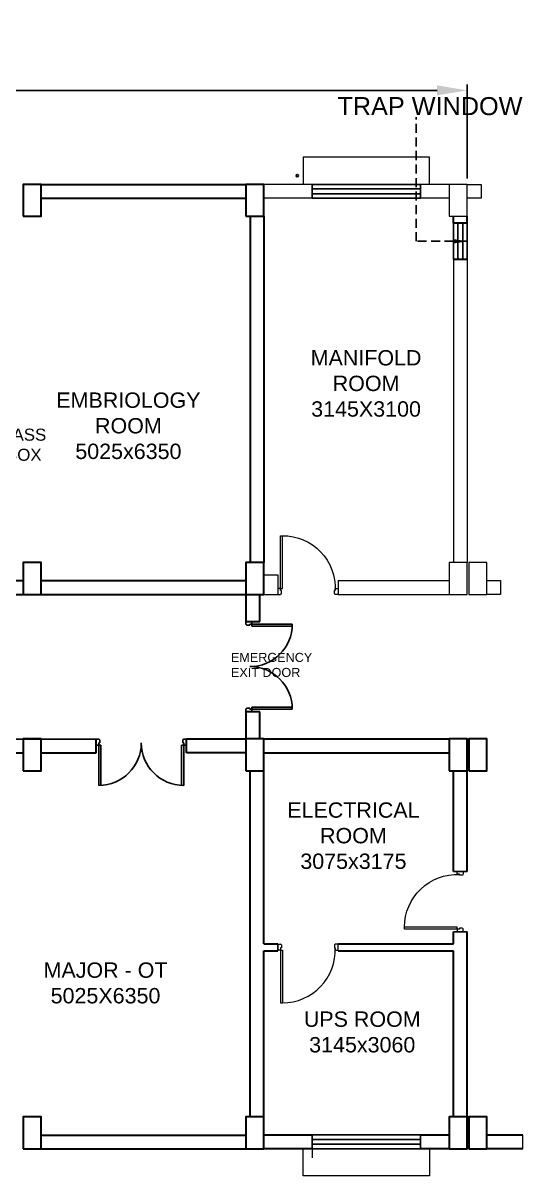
# Model space of a CAD drawing. Header units: millimetres. Extents: x 1380494 to 2061523, y -305664 to -174999.
# Drawn here: x 1928875 to 1937175, y -209202 to -190052 of the extents above; entities that cross this region are included whole.
import ezdxf
from ezdxf.enums import TextEntityAlignment as Align

# ---------------------------------------------------------------- set-up
doc = ezdxf.new("R2010")
doc.units = ezdxf.units.MM
doc.header["$LTSCALE"] = 600
doc.header["$MEASUREMENT"] = 0
doc.header["$PDMODE"] = 35
doc.linetypes.add('HIDDEN', pattern=[0.375, 0.25, -0.125])
for name, color, linetype, lineweight in [('col', 5, 'Continuous', 35), ('D.F', 251, 'Continuous', 5), ('DOOR', 144, 'Continuous', 13), ('P-Wall', 250, 'Continuous', 35)]:
    doc.layers.add(name, color=color, linetype=linetype, lineweight=lineweight)
for name, color, linetype in [('Lines', 7, 'Continuous'), ('MEP_HVAC_COPPER_PIPE', 5, 'Continuous'), ('TEXT', 250, 'Continuous'), ('wall', 1, 'Continuous'), ('Window', 4, 'Continuous')]:
    doc.layers.add(name, color=color, linetype=linetype)
doc.styles.add('ARIAL', font='arial.ttf')
doc.styles.add('ROMANT', font='romant.shx')
doc.dimstyles.get("Standard").update_dxf_attribs({"dimscale": 1.5, "dimtxt": 150, "dimasz": 150, "dimexe": 100, "dimexo": 100, "dimgap": 0.25, "dimtad": 0, "dimdec": 0, "dimzin": 0, "dimdsep": 46, "dimtxsty": 'ARIAL', "dimcen": 0.09, "dimdle": 100, "dimclrd": 7, "dimclre": 7, "dimclrt": 7, "dimadec": 0, "dimazin": 0, "dimtfac": 1, "dimtdec": 0, "dimtofl": 0, "dimtmove": 0, "dimatfit": 3, "dimfxl": 1, "dimtolj": 1, "dimtzin": 0, "dimarcsym": 0})

# ---------------------------------------------------------------- blocks, each defined once
blk = doc.blocks.new('W1800')
at = {"layer": 'wall', "color": 7}
for p, q in [((0, -58), (0, 173)), ((1800, 173), (1800, -58))]:
    blk.add_line(p, q, dxfattribs=at)
at = {"layer": 'Window'}
for p, q in [((0, 173), (1800, 173)), ((0, 98), (1800, 98)), ((1800, 18), (0, 18)), ((1800, -58), (0, -58))]:
    blk.add_line(p, q, dxfattribs=at)
blk = doc.blocks.new('A$C19B8274B')
at = {"layer": 'DOOR'}
blk.add_line((-45, 925), (-80, 925), dxfattribs=at)
at = {"layer": 'DOOR', "color": 8}
for p, q in [((-80, 50), (-80, 925)), ((-45, 50), (-45, 925)), ((-45, 50), (-80, 50)), ((-955, -50), (-955, -47.5)), ((-940, -35), (-942.5, -35)), ((-60, -35), (-57.5, -35)), ((-45, -50), (-45, -47.5))]:
    blk.add_line(p, q, dxfattribs=at)
for points in [[(-940, 15), (-955, 15), (-955, 50), (-1000, 50), (-1000, -50), (-955, -50)], [(-940, -35), (-940, 15)], [(-60, 15), (-45, 15), (-45, 50), (0, 50), (0, -50), (-45, -50)], [(-60, -35), (-60, 15)]]:
    blk.add_lwpolyline(points, dxfattribs=at)
for centre, radius, start, end in [((-80, 50), 875, 90, 182.29244), ((-955, -35), 12.5, 270, 0), ((-45, -35), 12.5, 180, 270)]:
    blk.add_arc(centre, radius, start, end, dxfattribs=at)
blk = doc.blocks.new('*D195')
at = {"layer": 'D.F', "color": 5, "lineweight": -2, "transparency": 16777216}
for p, q in [((1902975, -192632), (1902975, -191070)), ((1936250, -192632), (1936250, -191070)), ((1903475, -191170), (1915457, -191170)), ((1935750, -191170), (1923768, -191170))]:
    blk.add_line(p, q, dxfattribs=at)
at = {"layer": 'D.F', "color": 5, "transparency": 16777216}
for points in [[(1903475, -191087), (1903475, -191253), (1902975, -191170)], [(1935750, -191087), (1935750, -191253), (1936250, -191170)]]:
    blk.add_solid(points, dxfattribs=at)
at = {"layer": 'Defpoints', "color": 0, "transparency": 16777216}
for p in [(1902975, -191170), (1902975, -192732), (1936250, -192732)]:
    blk.add_point(p, dxfattribs=at)
at = {"layer": 'D.F', "color": 7, "transparency": 16777216, "insert": (1919613, -191170), "char_height": 750, "attachment_point": 5, "style": 'ROMANT'}
blk.add_mtext('\\A1;{\\H0.6667x;INFERTILITY CENTER}', dxfattribs=at)

msp = doc.modelspace()

# ---------------------------------------------------------------- linework, layer by layer
at = {"color": 240, "lineweight": 25, "true_color": 0xed1f24}
for p, q in [((1932675.0305, -199992.3618), (1932575.0305, -199992.3618)), ((1932575.0305, -199992.3618), (1932575.0305, -200037.3618)), ((1932575.0305, -200037.3618), (1932577.5305, -200037.3618)), ((1932590.0305, -200052.3618), (1932590.0305, -200049.8618)), ((1932590.0305, -200052.3618), (1932640.0305, -200052.3618)), ((1932640.0305, -200052.3618), (1932640.0305, -200037.3618)), ((1932640.0305, -200037.3618), (1932675.0305, -200037.3618)), ((1932675.0305, -200037.3618), (1932675.0305, -199992.3618)), ((1932675.0305, -200037.3618), (1933345.0305, -200037.3618)), ((1932675.0305, -200037.3618), (1932675.0305, -200072.3618)), ((1932675.0305, -200072.3618), (1933345.0305, -200072.3618)), ((1932575.0305, -201492.3618), (1932575.0305, -201447.3618)), ((1932575.0305, -201447.3618), (1932577.5305, -201447.3618)), ((1932590.0305, -201432.3618), (1932590.0305, -201434.8618)), ((1932590.0305, -201432.3618), (1932640.0305, -201432.3618)), ((1932640.0305, -201432.3618), (1932640.0305, -201447.3618)), ((1932640.0305, -201447.3618), (1932675.0305, -201447.3618)), ((1932675.0305, -201412.3618), (1933345.0305, -201412.3618)), ((1932675.0305, -201447.3618), (1932675.0305, -201412.3618)), ((1932675.0305, -201447.3618), (1933345.0305, -201447.3618)), ((1932675.0305, -201447.3618), (1932675.0305, -201492.3618)), ((1932675.0305, -201492.3618), (1932575.0305, -201492.3618)), ((1932675.0305, -201492.3618), (1932575.0305, -201492.3618))]:
    msp.add_line(p, q, dxfattribs=at)
at = {"color": 8, "lineweight": 25}
for p, q in [((1930087.3794, -202044.318), (1930087.3794, -201944.318)), ((1930087.3794, -202044.318), (1930087.3794, -201944.318)), ((1930087.3794, -201944.318), (1930132.3794, -201944.318)), ((1930132.3794, -201944.318), (1930132.3794, -201946.818)), ((1930147.3794, -202009.318), (1930132.3794, -202009.318)), ((1930132.3794, -202009.318), (1930132.3794, -202044.318)), ((1930147.3794, -201959.318), (1930144.8794, -201959.318)), ((1930147.3794, -201959.318), (1930147.3794, -202009.318)), ((1931527.3794, -201959.318), (1931529.8794, -201959.318)), ((1931527.3794, -201959.318), (1931527.3794, -202009.318)), ((1931527.3794, -202009.318), (1931542.3794, -202009.318)), ((1931587.3794, -201944.318), (1931542.3794, -201944.318)), ((1931542.3794, -201944.318), (1931542.3794, -201946.818)), ((1931542.3794, -202009.318), (1931542.3794, -202044.318)), ((1931587.3794, -202044.318), (1931587.3794, -201944.318)), ((1930132.3794, -202044.318), (1930087.3794, -202044.318)), ((1930132.3794, -202044.318), (1930132.3794, -202714.318)), ((1930132.3794, -202044.318), (1930167.3794, -202044.318)), ((1930167.3794, -202044.318), (1930167.3794, -202714.318)), ((1931507.3794, -202044.318), (1931507.3794, -202714.318)), ((1931542.3794, -202044.318), (1931507.3794, -202044.318)), ((1931542.3794, -202044.318), (1931587.3794, -202044.318)), ((1931542.3794, -202044.318), (1931542.3794, -202714.318))]:
    msp.add_line(p, q, dxfattribs=at)
at = {"color": 8}
for p, q in [((1936020.0305, -204146.7108), (1936250.0305, -204146.7108)), ((1936020.0305, -205146.7108), (1936250.0305, -205146.7108))]:
    msp.add_line(p, q, dxfattribs=at)
at = {"color": 240, "true_color": 0xed1f24}
for centre, radius, start, end in [((1932590.0305, -200037.3618), 12.5, 180, 270), ((1932640.0305, -200037.3618), 705, 270, 0), ((1932640.0305, -201447.3618), 705, 0, 90), ((1932590.0305, -201447.3618), 12.5, 90, 180)]:
    msp.add_arc(centre, radius, start, end, dxfattribs=at)
at = {"color": 8}
for centre, radius, start, end in [((1930132.3794, -201959.318), 12.5, 0, 90), ((1930132.3794, -202009.318), 705, 270, 0), ((1931542.3794, -202009.318), 705, 180, 270), ((1931542.3794, -201959.318), 12.5, 90, 180)]:
    msp.add_arc(centre, radius, start, end, dxfattribs=at)
at = {"layer": 'col'}
for points in [[(1928875.0305, -193261.7108), (1929175.0305, -193261.7108), (1929175.0305, -192731.7108), (1928875.0305, -192731.7108)], [(1932575.0305, -193261.7108), (1932875.0305, -193261.7108), (1932875.0305, -192731.7108), (1932575.0305, -192731.7108)], [(1928875.0305, -199541.7108), (1929175.0305, -199541.7108), (1929175.0305, -199011.7108), (1928875.0305, -199011.7108)], [(1932575.0305, -199541.7108), (1932875.0305, -199541.7108), (1932875.0305, -199011.7108), (1932575.0305, -199011.7108)], [(1928875.0305, -202471.7108), (1929175.0305, -202471.7108), (1929175.0305, -201941.7108), (1928875.0305, -201941.7108)], [(1932575.0305, -202471.7108), (1932875.0305, -202471.7108), (1932875.0305, -201941.7108), (1932575.0305, -201941.7108)], [(1935950.0305, -202471.7108), (1936250.0305, -202471.7108), (1936250.0305, -201941.7108), (1935950.0305, -201941.7108)], [(1936275.0305, -202471.7108), (1936575.0305, -202471.7108), (1936575.0305, -201941.7108), (1936275.0305, -201941.7108)], [(1928875.0305, -208751.7108), (1929175.0305, -208751.7108), (1929175.0305, -208221.7108), (1928875.0305, -208221.7108)], [(1932575.0305, -208751.7108), (1932875.0305, -208751.7108), (1932875.0305, -208221.7108), (1932575.0305, -208221.7108)], [(1935950.0305, -208751.7108), (1936250.0305, -208751.7108), (1936250.0305, -208221.7108), (1935950.0305, -208221.7108)], [(1936275.0305, -208751.7108), (1936575.0305, -208751.7108), (1936575.0305, -208221.7108), (1936275.0305, -208221.7108)]]:
    msp.add_lwpolyline(points, close=True, dxfattribs=at)
at = {"layer": 'D.F'}
for p, q in [((1933675.3568, -192731.7108), (1932875.0305, -192731.7108)), ((1933675.3568, -192731.7108), (1933675.3568, -192961.7108)), ((1935950.0305, -192731.7108), (1935475.3568, -192731.7108)), ((1935475.3568, -192731.7108), (1935475.3568, -192961.7108)), ((1936250.0305, -192731.7108), (1936480.0305, -192731.7108)), ((1936480.0305, -192731.7108), (1936480.0305, -192961.7108)), ((1933675.3568, -192961.7108), (1932875.0305, -192961.7108)), ((1935950.0305, -192961.7108), (1935475.3568, -192961.7108)), ((1936480.0305, -192961.7108), (1936250.0305, -192961.7108)), ((1936020.0305, -193976.7108), (1936020.0305, -196176.7108)), ((1936250.0305, -193976.7108), (1936250.0305, -195861.7108)), ((1936250.0305, -195861.7108), (1936250.0305, -199011.7108)), ((1936020.0305, -196176.7108), (1936020.0305, -199011.7108)), ((1932875.0305, -199218.7108), (1933105.0305, -199218.7108)), ((1933105.0305, -199218.7108), (1933105.0305, -199541.7108)), ((1934105.0305, -199311.7108), (1935950.0305, -199311.7108)), ((1934105.0305, -199311.7108), (1934105.0305, -199541.7108)), ((1936575.0305, -199311.7108), (1936805.0305, -199311.7108)), ((1936805.0305, -199311.7108), (1936805.0305, -199541.7108)), ((1932875.0305, -199541.7108), (1933105.0305, -199541.7108)), ((1934105.0305, -199541.7108), (1935950.0305, -199541.7108)), ((1936805.0305, -199541.7108), (1936575.0305, -199541.7108)), ((1933105.0305, -205346.7108), (1933105.0305, -205461.7108)), ((1934105.0305, -205461.7108), (1934105.0305, -205346.7108)), ((1935475.0305, -208521.7108), (1935475.0305, -208751.7108)), ((1937175.0305, -208751.7108), (1937175.0305, -208521.7108)), ((1933675.0305, -208671.7108), (1933675.0305, -208901.7108))]:
    msp.add_line(p, q, dxfattribs=at)
for points in [[(1935625.3568, -192731.7108), (1935625.3568, -192281.7108), (1933525.3568, -192281.7108), (1933525.3568, -192731.7108)], [(1935625.0305, -208751.7108), (1935625.0305, -209201.7108), (1933525.0305, -209201.7108), (1933525.0305, -208751.7108)]]:
    msp.add_lwpolyline(points, dxfattribs=at)
for points in [[(1935950.0305, -193261.7108), (1936250.0305, -193261.7108), (1936250.0305, -192731.7108), (1935950.0305, -192731.7108)], [(1935950.0305, -199541.7108), (1936250.0305, -199541.7108), (1936250.0305, -199011.7108), (1935950.0305, -199011.7108)], [(1936275.0305, -199541.7108), (1936575.0305, -199541.7108), (1936575.0305, -199011.7108), (1936275.0305, -199011.7108)]]:
    msp.add_lwpolyline(points, close=True, dxfattribs=at)
at = {"layer": 'MEP_HVAC_COPPER_PIPE'}
msp.add_circle((1933428.2603, -192586.7108), 20, dxfattribs=at)
at = {"layer": 'P-Wall'}
for p, q in [((1929175.0305, -192731.7108), (1932575.0305, -192731.7108)), ((1929175.0305, -192961.7108), (1932575.0305, -192961.7108)), ((1932575.0305, -199541.7108), (1932575.0305, -199991.7108)), ((1932805.0305, -199991.7108), (1932805.0305, -199541.7108)), ((1932575.0305, -199991.7108), (1932805.0305, -199991.7108)), ((1932805.0305, -201492.3618), (1932575.0305, -201492.3618)), ((1932575.0305, -201492.3618), (1932575.0305, -201941.7108)), ((1932805.0305, -201941.7108), (1932805.0305, -201492.3618)), ((1931588.0305, -202171.7108), (1931588.0305, -201941.7108)), ((1931588.0305, -201941.7108), (1932575.0305, -201941.7108)), ((1932575.0305, -202171.7108), (1931588.0305, -202171.7108)), ((1936250.0305, -208221.7108), (1936275.0305, -208221.7108)), ((1929175.0305, -208521.7108), (1932575.0305, -208521.7108)), ((1929175.0305, -208751.7108), (1932575.0305, -208751.7108))]:
    msp.add_line(p, q, dxfattribs=at)
at = {"layer": 'P-Wall', "linetype": 'Continuous'}
for p, q in [((1932645.0305, -193261.7108), (1932645.0305, -199011.7108)), ((1932875.0305, -193261.7108), (1932875.0305, -199011.7108)), ((1936020.0305, -193376.7108), (1936020.0305, -193261.7108)), ((1936020.0305, -193376.7108), (1936020.0305, -193331.7108)), ((1936250.0305, -193376.7108), (1936020.0305, -193376.7108)), ((1936250.0305, -193376.7108), (1936250.0305, -193261.7108)), ((1936250.0305, -193376.7108), (1936250.0305, -193331.7108)), ((1936250.0305, -193976.7108), (1936020.0305, -193976.7108)), ((1927620.0305, -199311.7108), (1928875.0305, -199311.7108)), ((1928875.0305, -199311.7108), (1928875.0305, -199311.7108)), ((1929175.0305, -199311.7108), (1932575.0305, -199311.7108)), ((1927505.0305, -199541.7108), (1932575.0305, -199541.7108)), ((1928875.0305, -199541.7108), (1928875.0305, -199541.7108)), ((1927505.0305, -201941.7108), (1930087.3794, -201944.318)), ((1930087.3794, -202174.318), (1930087.3794, -201944.318)), ((1932875.0305, -201941.7108), (1935950.0305, -201941.7108)), ((1927505.0305, -202171.7108), (1928875.0305, -202171.7108)), ((1929175.0305, -202171.7108), (1930087.3794, -202174.318)), ((1932875.0305, -202171.7108), (1935950.0305, -202171.7108)), ((1932645.0305, -208221.7108), (1932645.0305, -202471.7108)), ((1932875.0305, -205346.7108), (1932875.0305, -202471.7108)), ((1936020.0305, -204146.7108), (1936020.0305, -202471.7108)), ((1936250.0305, -204146.7108), (1936250.0305, -202471.7108)), ((1936020.0305, -205346.7108), (1936020.0305, -205146.7108)), ((1936250.0305, -208221.7108), (1936250.0305, -205146.7108)), ((1932875.0305, -205346.7108), (1933105.0305, -205346.7108)), ((1932875.0305, -205461.7108), (1933105.0305, -205461.7108)), ((1932875.0305, -208221.7108), (1932875.0305, -205461.7108)), ((1934105.0305, -205346.7108), (1936020.0305, -205346.7108)), ((1934105.0305, -205461.7108), (1936020.0305, -205461.7108)), ((1936020.0305, -208221.7108), (1936020.0305, -205461.7108)), ((1933675.0305, -208521.7108), (1932875.0305, -208521.7108)), ((1935950.0305, -208521.7108), (1935475.0305, -208521.7108)), ((1937175.0305, -208521.7108), (1936575.0305, -208521.7108)), ((1933675.0305, -208751.7108), (1932875.0305, -208751.7108)), ((1935950.0305, -208751.7108), (1935475.0305, -208751.7108)), ((1937175.0305, -208751.7108), (1936575.0305, -208751.7108))]:
    msp.add_line(p, q, dxfattribs=at)
at = {"layer": 'Window', "ltscale": 750}
for p, q in [((1936020.0305, -193376.7108), (1936020.0305, -193976.7108)), ((1936095.0305, -193376.7108), (1936095.0305, -193976.7108)), ((1936175.0305, -193376.7108), (1936175.0305, -193976.7108)), ((1936250.0305, -193376.7108), (1936250.0305, -193976.7108))]:
    msp.add_line(p, q, dxfattribs=at)

# ---------------------------------------------------------------- block references
at = {"layer": 'D.F'}
for p in [(1933675.3568, -192904.2108), (1933675.0305, -208694.2108)]:
    msp.add_blockref('W1800', p, dxfattribs=at)
at = {"layer": 'D.F', "xscale": -1}
msp.add_blockref('A$C19B8274B', (1933105.0305, -199491.7108), dxfattribs=at)
at = {"layer": 'D.F', "xscale": -1, "rotation": 90}
msp.add_blockref('A$C19B8274B', (1936135.0305, -205146.7108), dxfattribs=at)
at = {"layer": 'D.F', "rotation": 180}
msp.add_blockref('A$C19B8274B', (1933105.0305, -205400.2376), dxfattribs=at)

# ---------------------------------------------------------------- texts
at = {"layer": 'TEXT', "color": 8, "style": 'ARIAL'}
msp.add_text('TRAP WINDOW', height=300, dxfattribs=at).set_placement((1935631.1401, -191671.4554), align=Align.BOTTOM_CENTER)
at = {"layer": 'TEXT', "style": 'ARIAL'}
for s, insert, char_height, width, attachment_point in [('MANIFOLD ROOM\\P3145X3100', (1934570.4278, -196038.6915), 255, 2493.816508, 5), ('EMBRIOLOGY ROOM 5025x6350', (1930623.9788, -196742.2801), 255, 2711.592769, 5), ('PASS BOX', (1928887.4222, -197057.0003), 200, 1149.249659, 5), ('ELECTRICAL ROOM\\P3075x3175', (1934360.1672, -202996.6149), 255, 2572.786494, 2), ('MAJOR - OT\\P5025X6350', (1930244.2684, -205997.0736), 255, 2454.157572, 5), ('UPS ROOM\\P3145x3060', (1934506.9626, -206469.6114), 255, 2572.786494, 2)]:
    msp.add_mtext(s, dxfattribs=dict(at, insert=insert, char_height=char_height, width=width, attachment_point=attachment_point))
at = {"layer": 'TEXT', "insert": (1932326.4335, -200513.2716), "char_height": 150, "attachment_point": 1, "style": 'ARIAL'}
msp.add_mtext_dynamic_manual_height_columns('EMERGENCY EXIT DOOR', width=1363.557096, gutter_width=1375, heights=[596.7809], dxfattribs=at)

# ---------------------------------------------------------------- dimensions: what is measured, and where the dimension line sits
at = {"layer": 'D.F'}
dim = msp.add_aligned_dim(p1=(1936250.0305, -192731.7108), p2=(1902975.0305, -192731.7108), distance=-1561.56, text='{\\H0.6667x;INFERTILITY CENTER}', dimstyle='Standard', override={"dimscale": 1, "dimtxt": 750, "dimasz": 500, "dimtxsty": 'ROMANT', "dimclrd": 5, "dimclre": 5, "dimclrt": 7}, dxfattribs=at)
dim.commit()
dim.dimension.update_dxf_attribs({"geometry": '*D195', "text_midpoint": (1919612.5305, -191170.1508)})

# ---------------------------------------------------------------- leaders
at = {"layer": 'Lines', "linetype": 'HIDDEN'}
msp.add_leader([(1936250.0305, -193676.7108), (1935401.8134, -193676.7108), (1935401.8134, -191616.484)], dimstyle='Standard', override={"dimgap": 0.25, "dimtad": 0}, dxfattribs=at)

doc.saveas('drawing.dxf')
